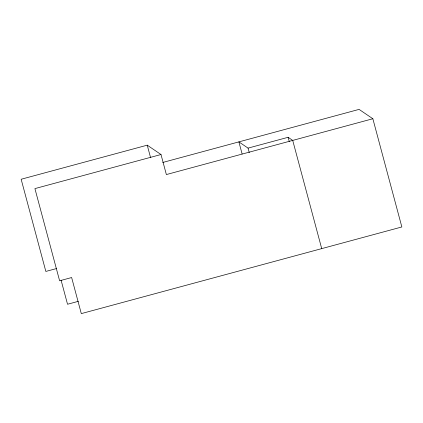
<?xml version="1.0" encoding="UTF-8"?>
<svg xmlns="http://www.w3.org/2000/svg" width="423" height="423" viewBox="0 0 423 423"><rect width="100%" height="100%" fill="white"/><g stroke="black" fill="none" stroke-linecap="round" stroke-linejoin="round"><path stroke-width="0.63" d="M160.999 154.522L34.913 188.605L59.617 280.787L71.635 277.541L81.301 313.612L401.85 226.961L372.853 118.747L166.366 174.562L160.999 154.522L147.236 145.168L21.15 179.252L45.848 271.434L56.608 268.526M162.755 162.464L359.09 109.388L372.853 118.747M242.125 153.977L238.884 141.885L248.058 148.119L288.126 137.29L292.716 140.41L321.713 248.624M78.35 301.329L67.537 304.253L61.092 280.206M288.126 137.29L289.321 141.747M248.058 148.119L249.253 152.576M147.236 145.168L150.588 157.689"/></g></svg>
